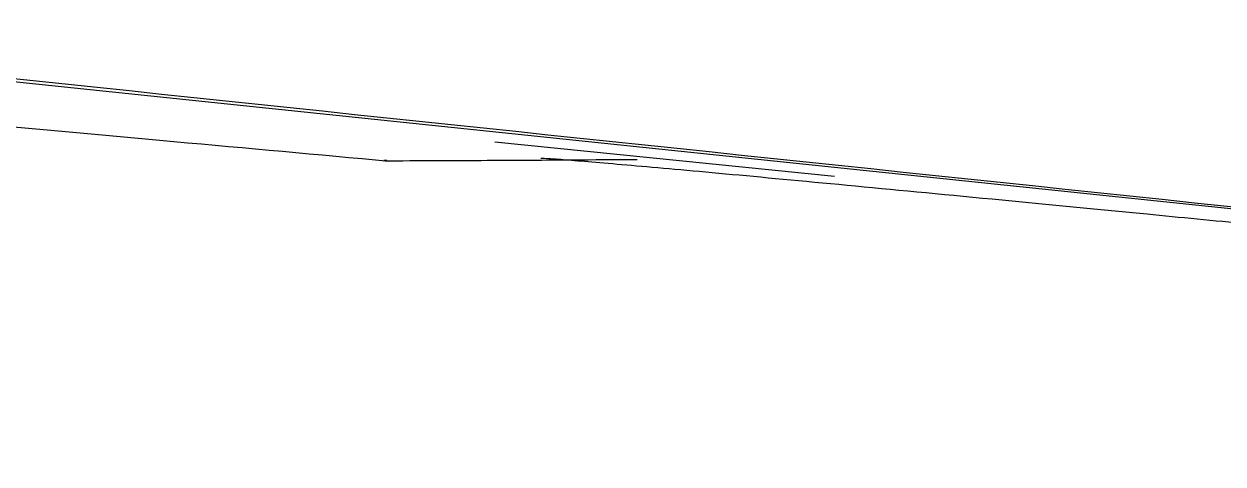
# Model space of a CAD drawing. Extents: x 86 to 639, y 68 to 658.
# Drawn here: x 471.208 to 474.894, y 337.998 to 339.35 of the extents above; entities that cross this region are included whole.
import ezdxf

# ---------------------------------------------------------------- set-up
doc = ezdxf.new("R2010")
doc.units = 0
doc.layers.get('0').update_dxf_attribs({"linetype": 'CONTINUOUS'})

msp = doc.modelspace()

# ---------------------------------------------------------------- linework, layer by layer
at = {"color": 7, "linetype": 'CONTINUOUS'}
for p, q in [((481.6546, 338.0802), (469.5506, 339.3418)), ((473.6996, 338.8816), (472.655, 338.9872))]:
    msp.add_line(p, q, dxfattribs=at)
for points, knots in [([(467.733, 339.3499), (468.4231, 339.2866), (469.8087, 339.1595), (471.3372, 339.0194), (472.1119, 338.9487), (472.329, 338.9288)], [0, 0, 0, 0, 0.416646, 0.836531, 1, 1, 1, 1]), ([(472.3228, 338.9304), (472.318, 338.9303), (472.2986, 338.9298), (472.4248, 338.9301), (472.6768, 338.9312), (472.9571, 338.9331), (473.0931, 338.934)], [0, 0, 0, 0, 0.105248, 0.420593, 0.718883, 1, 1, 1, 1]), ([(475.7672, 338.6564), (475.7132, 338.6617), (475.6054, 338.6724), (475.4444, 338.6883), (475.2847, 338.7041), (475.1263, 338.7196), (474.9693, 338.7351), (474.8134, 338.7503), (474.5331, 338.7777), (474.146, 338.8152), (473.7, 338.8577), (473.328, 338.8924), (473.0917, 338.9136), (472.9495, 338.9258), (472.8695, 338.9323), (472.8152, 338.9363), (472.8027, 338.9366), (472.7965, 338.9367)], [0, 0, 0, 0, 0.035726, 0.071268, 0.106745, 0.142272, 0.177965, 0.213934, 0.250289, 0.375959, 0.50002, 0.624407, 0.749772, 0.813237, 0.875686, 0.937728, 1, 1, 1, 1])]:
    msp.add_open_spline(points, degree=3, knots=knots, dxfattribs=at)
msp.add_open_spline([(469.6603, 339.3418), (473.8512, 338.9013), (478.1248, 338.4521), (482.4441, 337.9981)], degree=3, dxfattribs=at)

doc.saveas('drawing.dxf')
